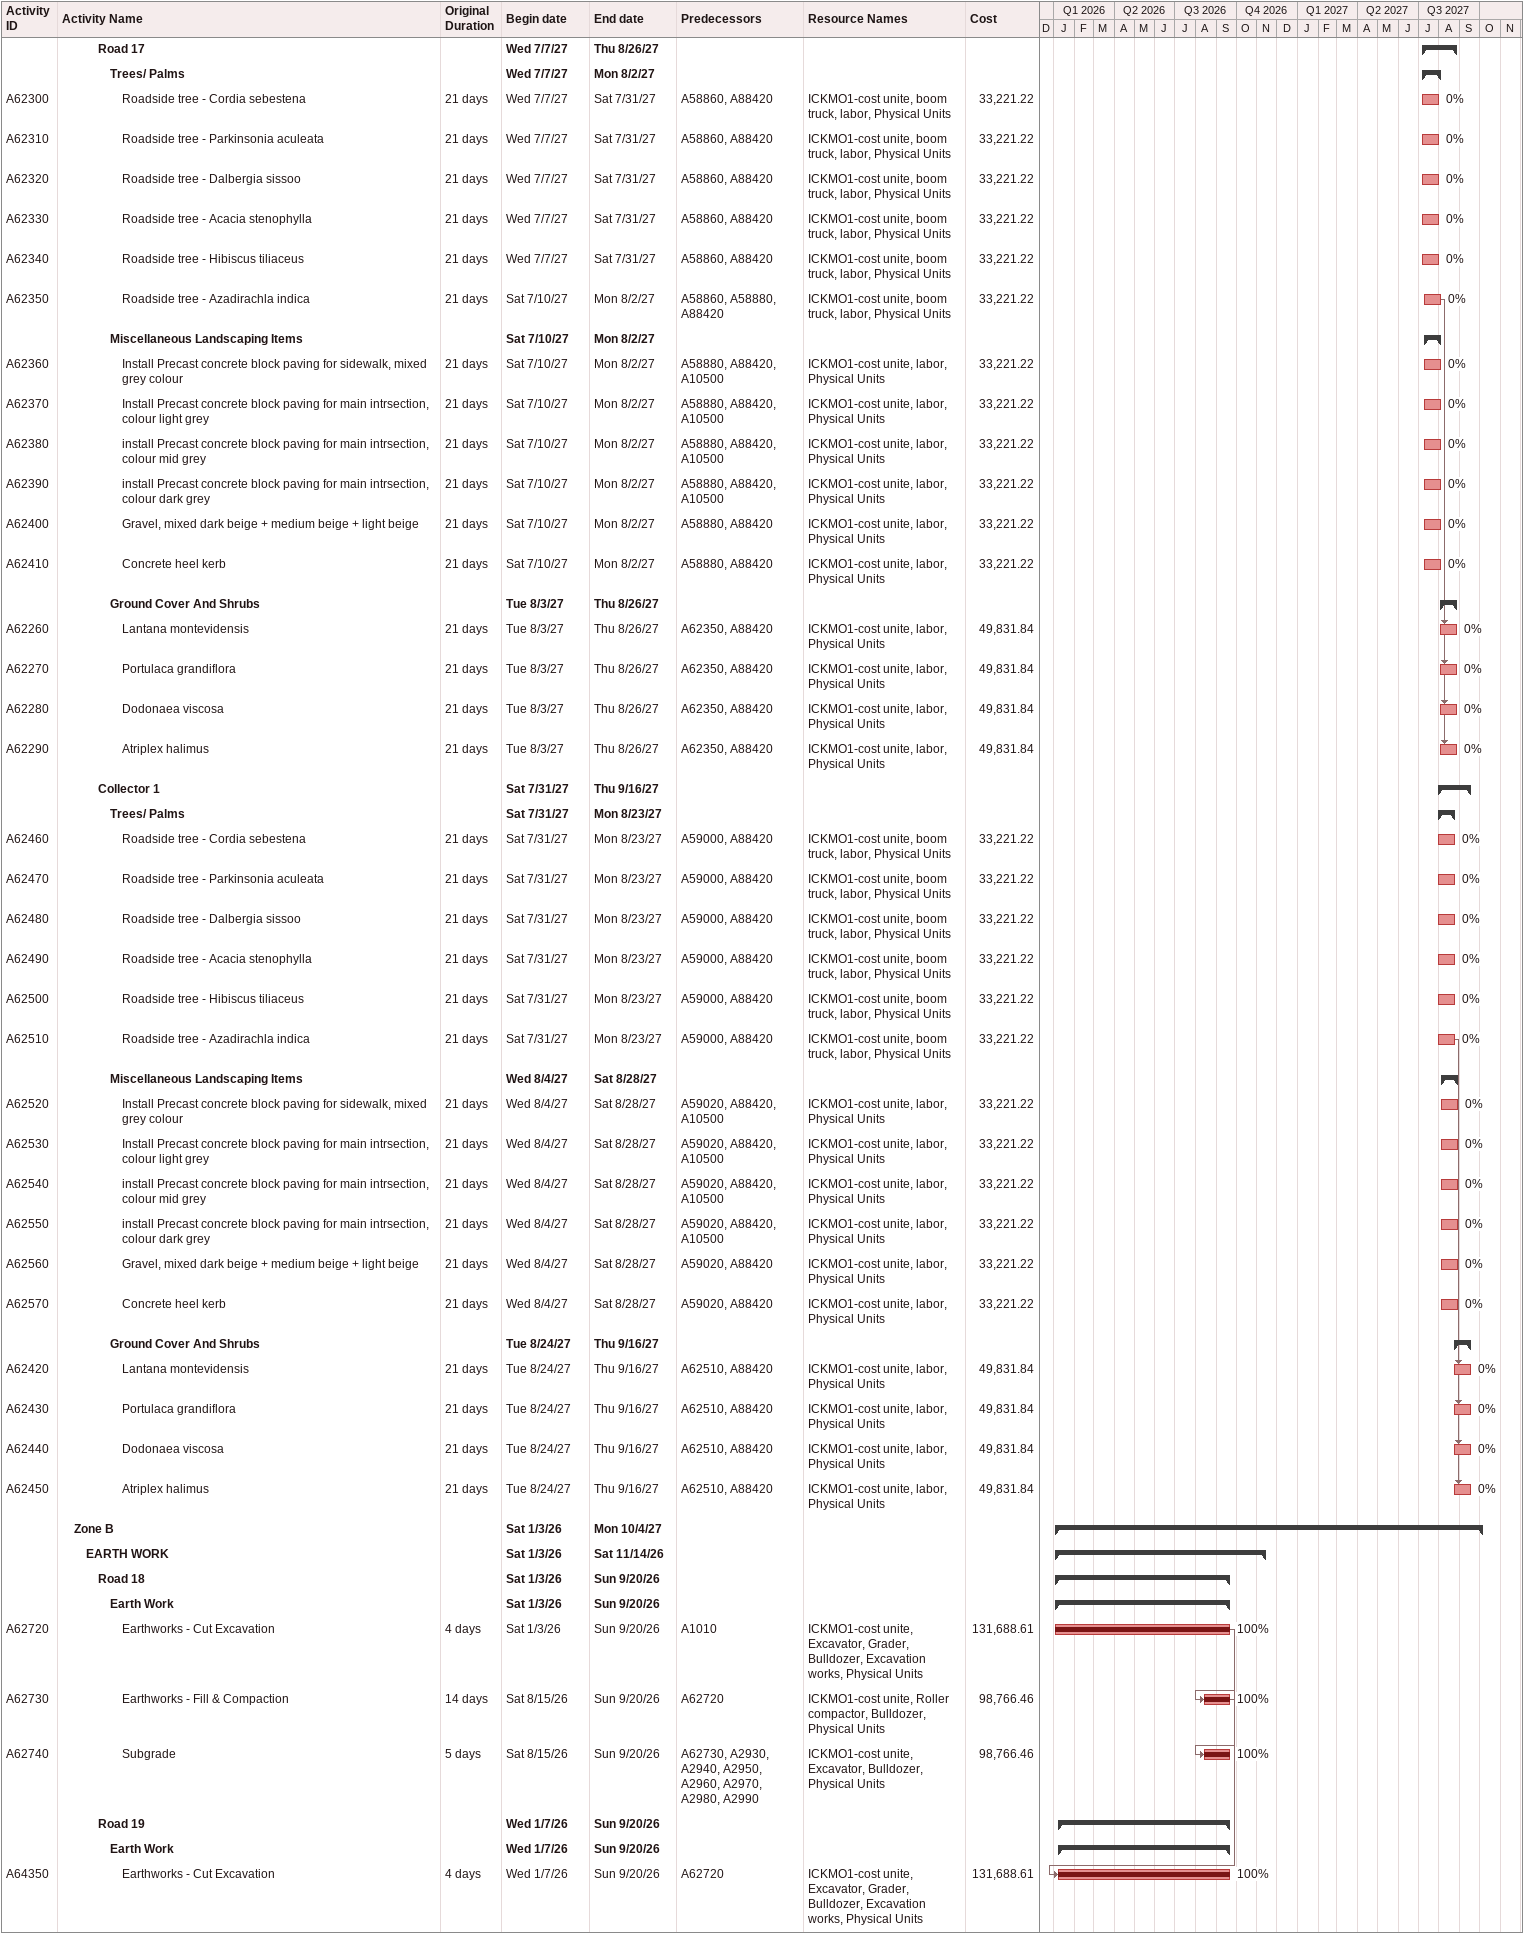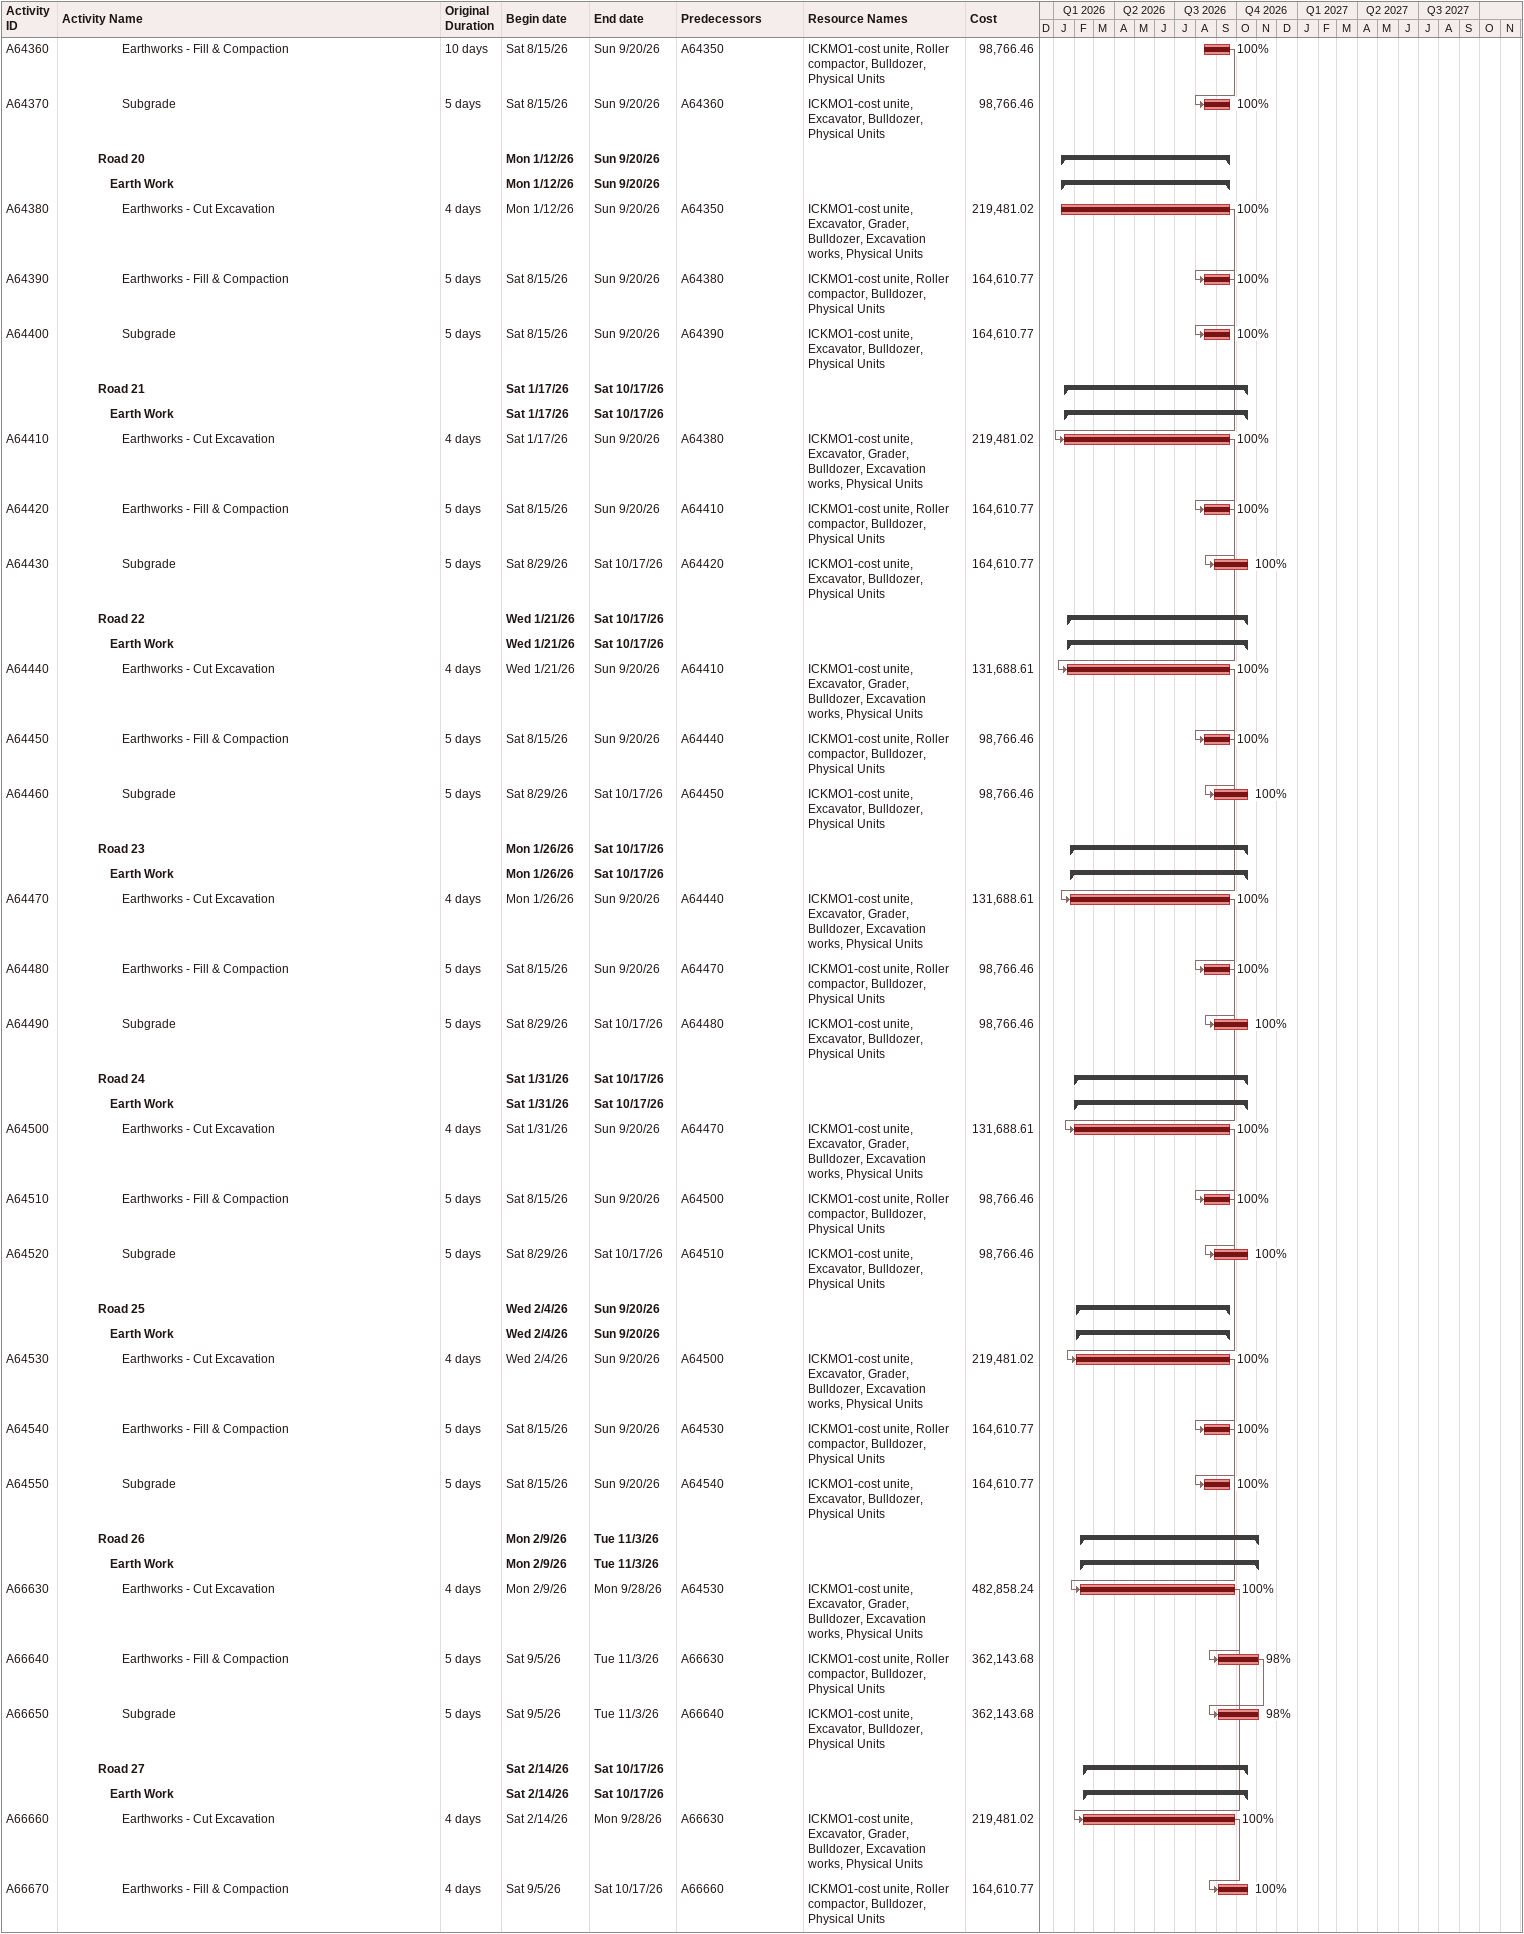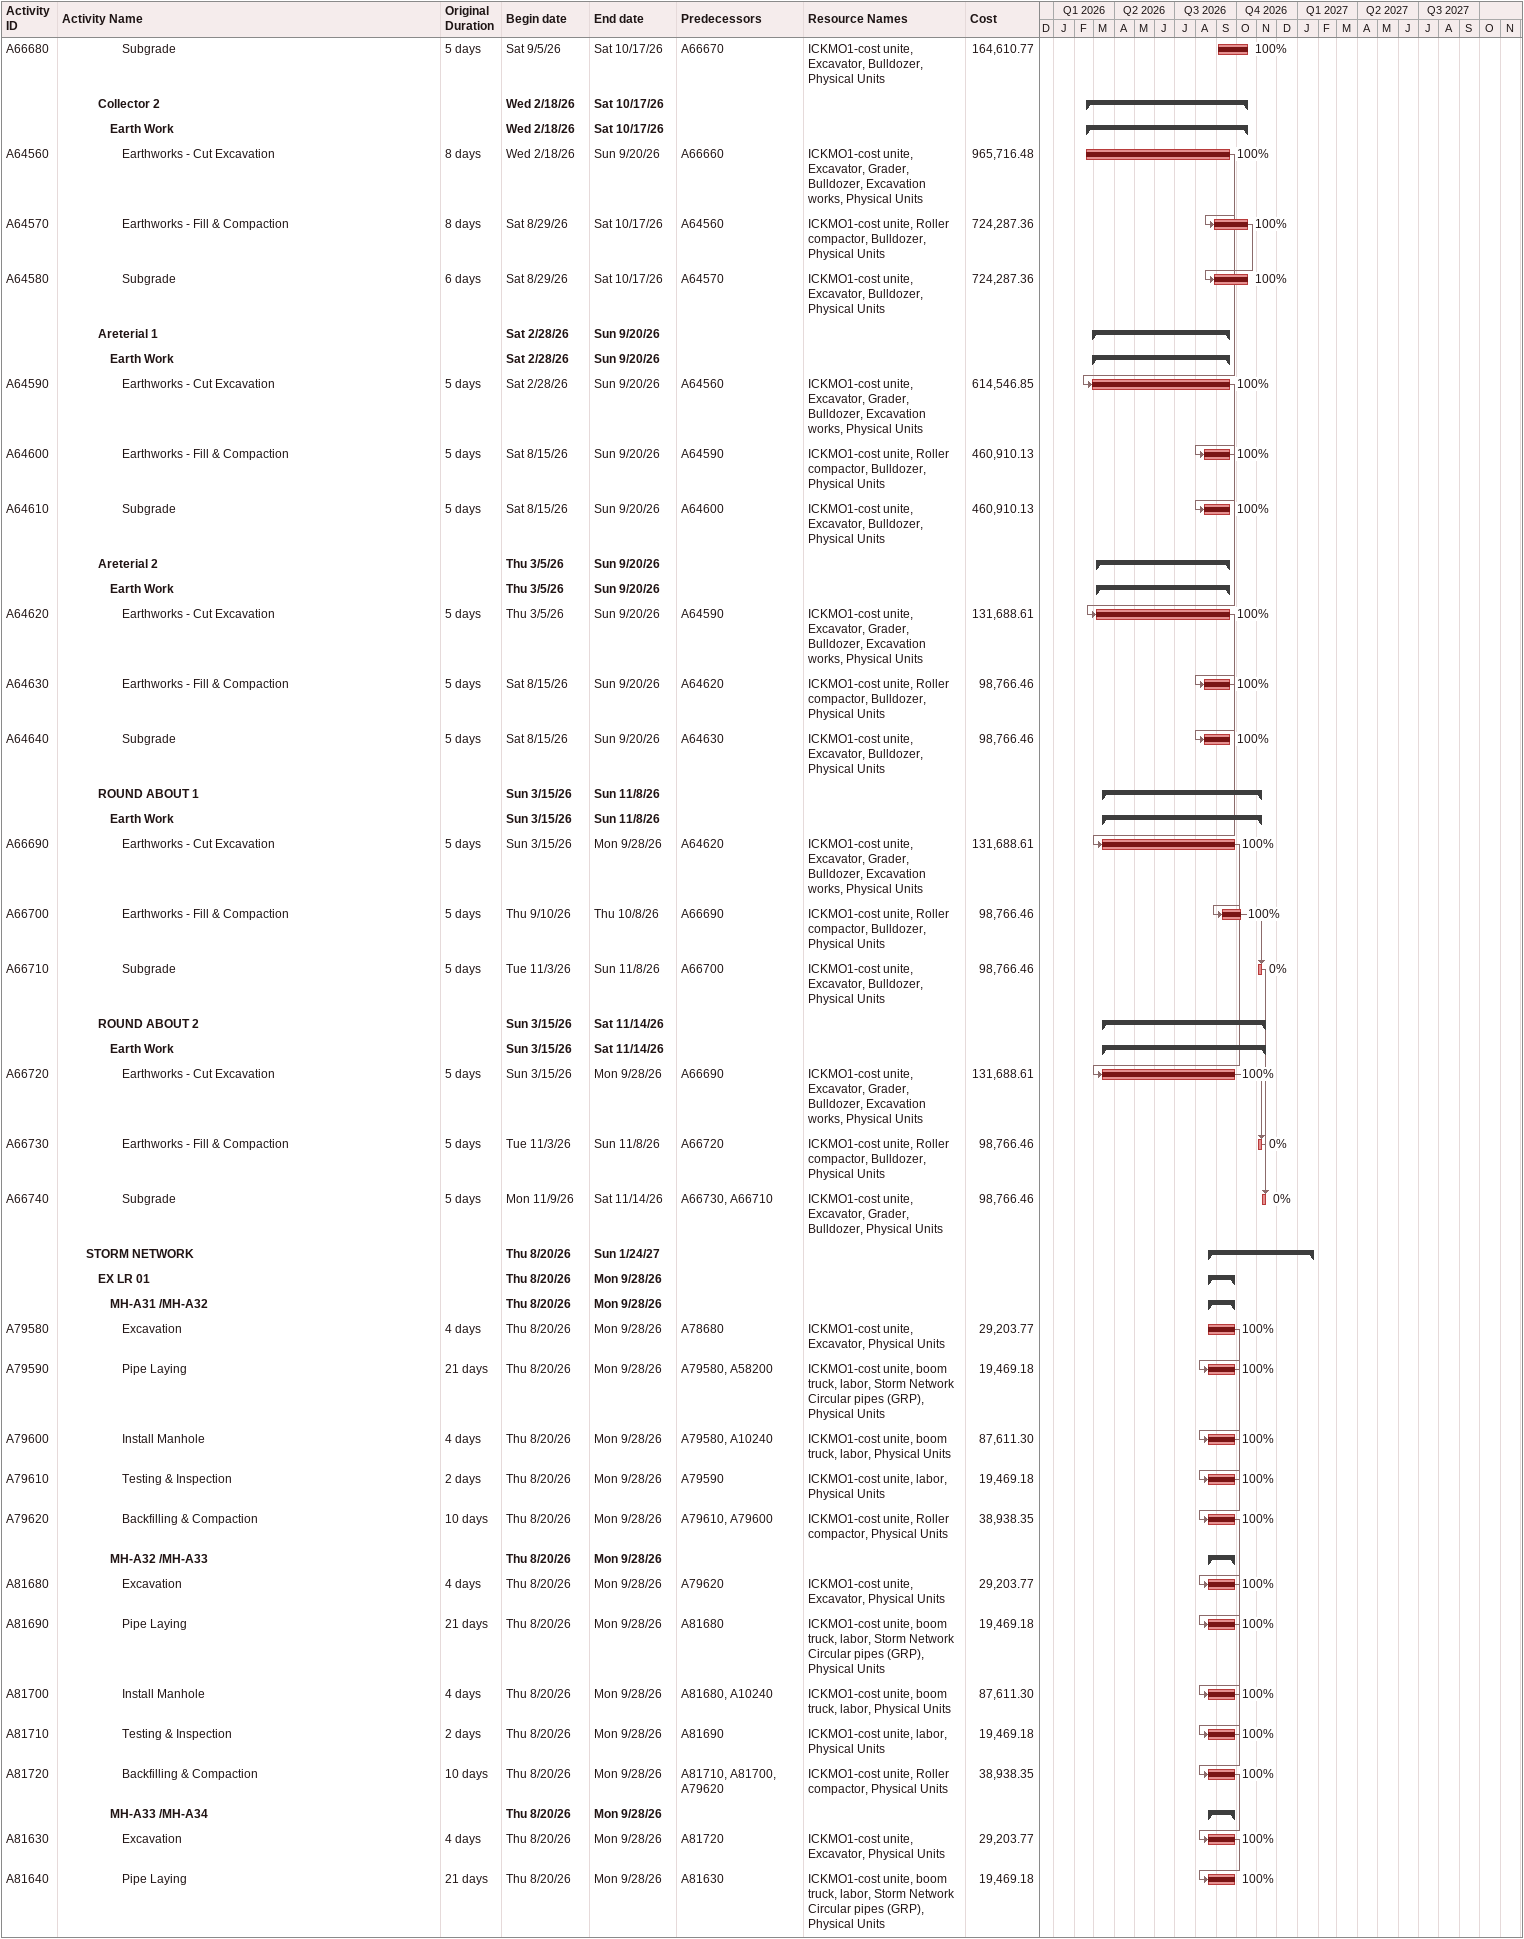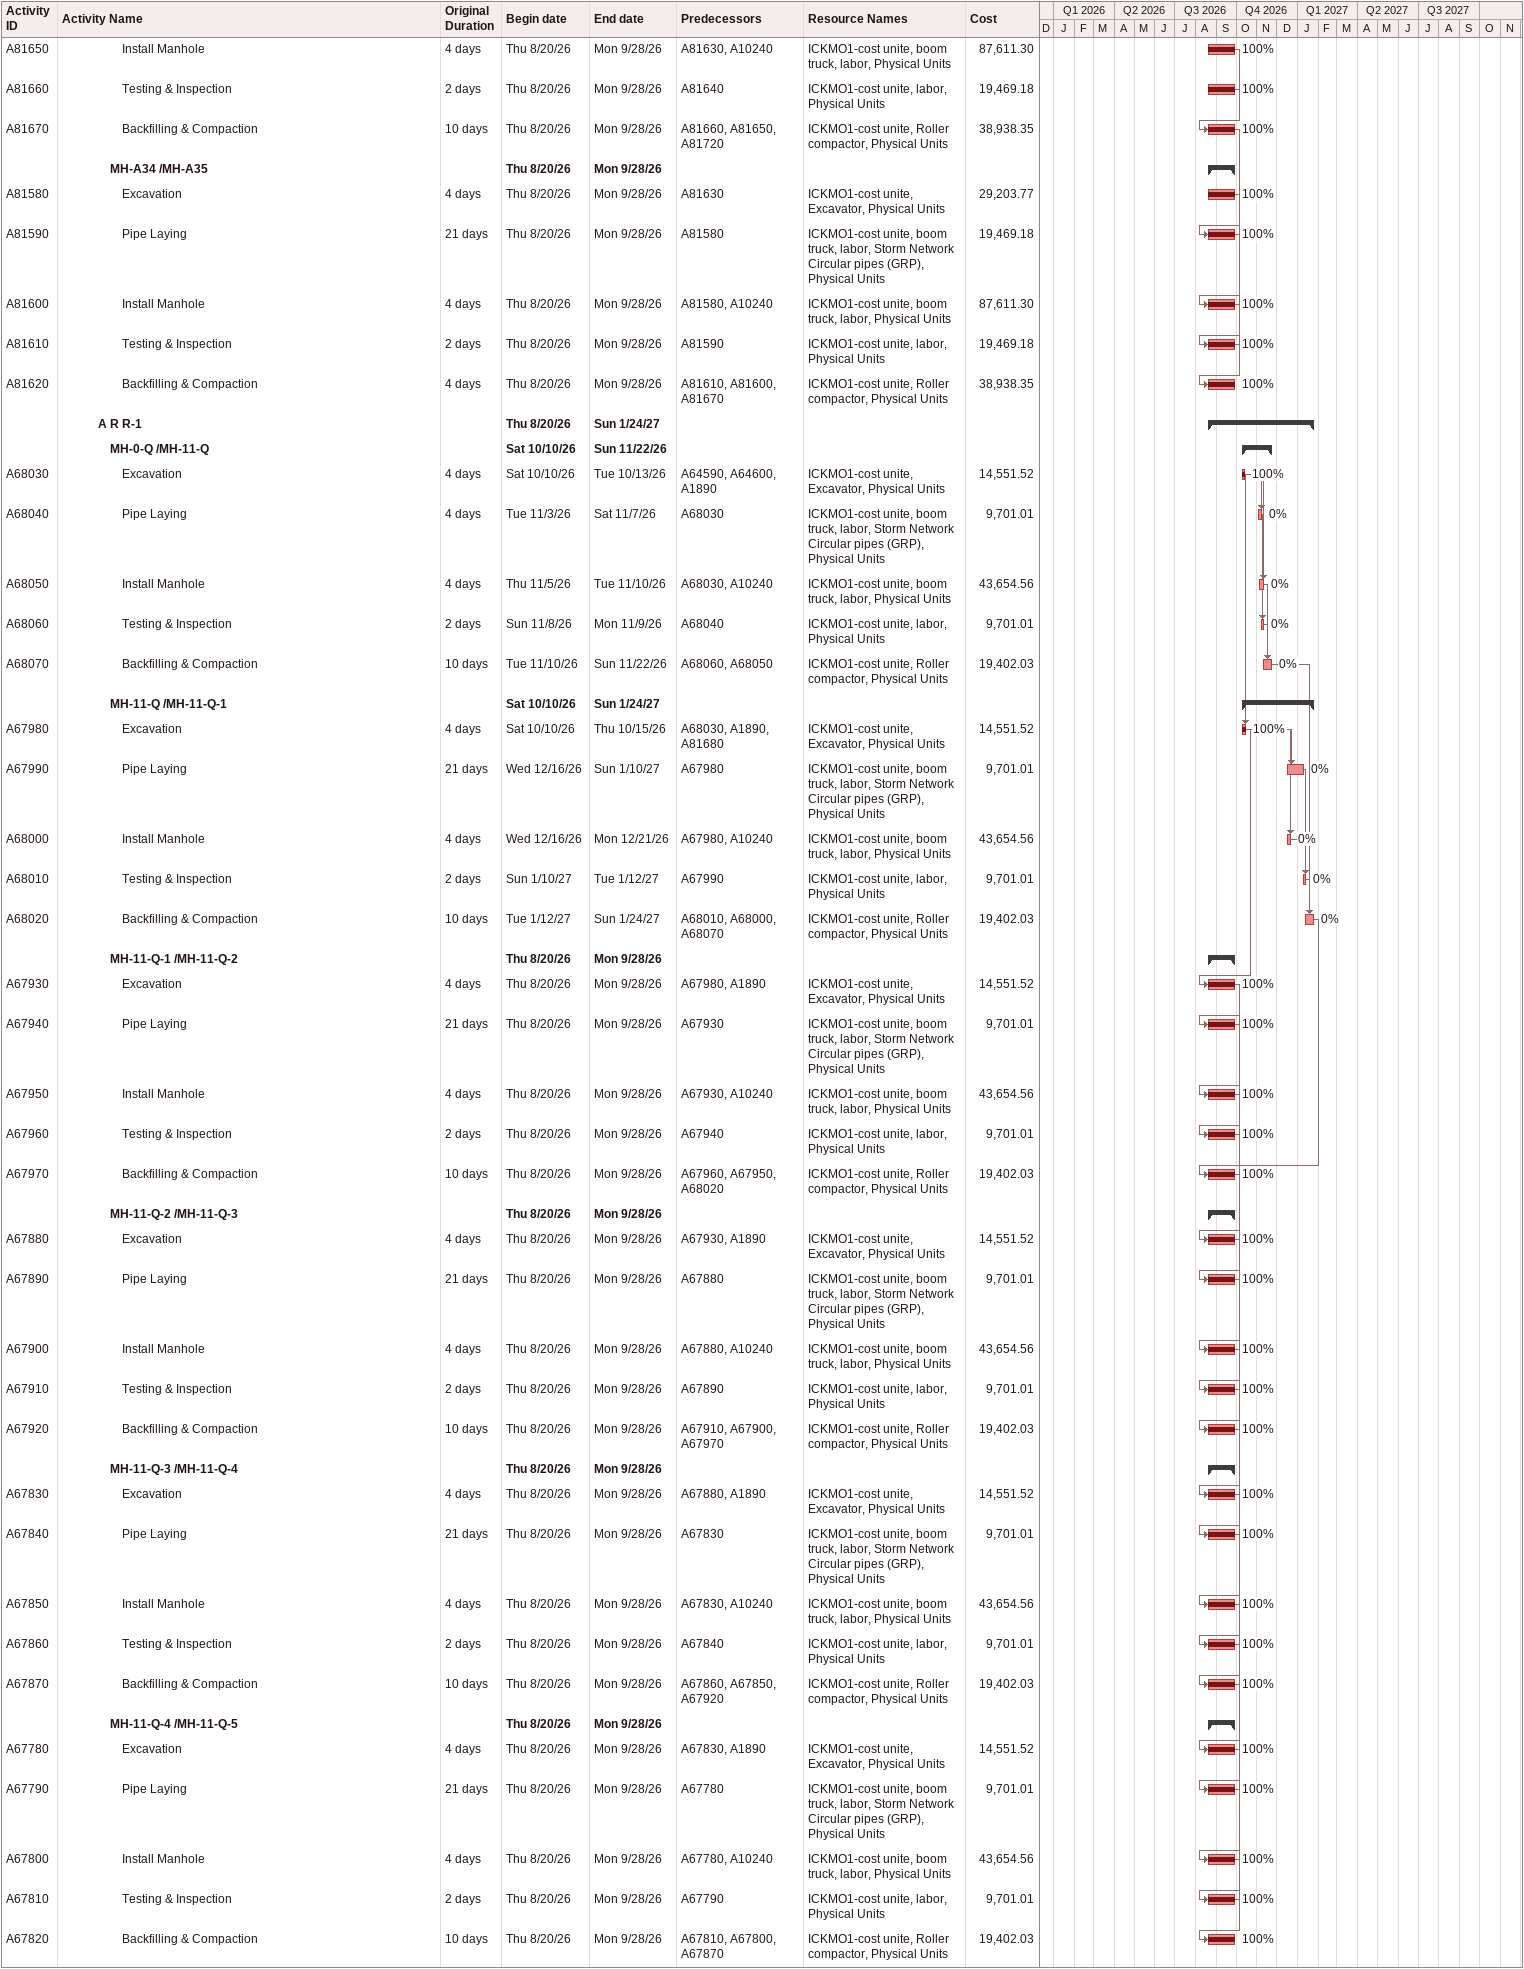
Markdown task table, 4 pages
| ID | Level | Task | Original duration | Start | Finish | Predecessors | Resources | % complete | Cost |
|---|---|---|---|---|---|---|---|---|---|
|  | 4 | **Road 17** |  | 2027-07-07 | 2027-08-26 |  |  |  |  |
|  | 5 | **Trees/ Palms** |  | 2027-07-07 | 2027-08-02 |  |  |  |  |
| A62300 | 6 | Roadside tree - Cordia sebestena | 21d | 2027-07-07 | 2027-07-31 | A58860, A88420 | ICKMO1-cost unite, boom truck, labor, Physical Units | 0 | 33221.22 |
| A62310 | 6 | Roadside tree - Parkinsonia aculeata | 21d | 2027-07-07 | 2027-07-31 | A58860, A88420 | ICKMO1-cost unite, boom truck, labor, Physical Units | 0 | 33221.22 |
| A62320 | 6 | Roadside tree - Dalbergia sissoo | 21d | 2027-07-07 | 2027-07-31 | A58860, A88420 | ICKMO1-cost unite, boom truck, labor, Physical Units | 0 | 33221.22 |
| A62330 | 6 | Roadside tree - Acacia stenophylla | 21d | 2027-07-07 | 2027-07-31 | A58860, A88420 | ICKMO1-cost unite, boom truck, labor, Physical Units | 0 | 33221.22 |
| A62340 | 6 | Roadside tree - Hibiscus tiliaceus | 21d | 2027-07-07 | 2027-07-31 | A58860, A88420 | ICKMO1-cost unite, boom truck, labor, Physical Units | 0 | 33221.22 |
| A62350 | 6 | Roadside tree - Azadirachla indica | 21d | 2027-07-10 | 2027-08-02 | A58860, A58880, A88420 | ICKMO1-cost unite, boom truck, labor, Physical Units | 0 | 33221.22 |
|  | 5 | **Miscellaneous Landscaping Items** |  | 2027-07-10 | 2027-08-02 |  |  |  |  |
| A62360 | 6 | Install Precast concrete block paving for sidewalk, mixed grey colour | 21d | 2027-07-10 | 2027-08-02 | A58880, A88420, A10500 | ICKMO1-cost unite, labor, Physical Units | 0 | 33221.22 |
| A62370 | 6 | Install Precast concrete block paving for main intrsection, colour light grey | 21d | 2027-07-10 | 2027-08-02 | A58880, A88420, A10500 | ICKMO1-cost unite, labor, Physical Units | 0 | 33221.22 |
| A62380 | 6 | install Precast concrete block paving for main intrsection, colour mid grey | 21d | 2027-07-10 | 2027-08-02 | A58880, A88420, A10500 | ICKMO1-cost unite, labor, Physical Units | 0 | 33221.22 |
| A62390 | 6 | install Precast concrete block paving for main intrsection, colour dark grey | 21d | 2027-07-10 | 2027-08-02 | A58880, A88420, A10500 | ICKMO1-cost unite, labor, Physical Units | 0 | 33221.22 |
| A62400 | 6 | Gravel, mixed dark beige + medium beige + light beige | 21d | 2027-07-10 | 2027-08-02 | A58880, A88420 | ICKMO1-cost unite, labor, Physical Units | 0 | 33221.22 |
| A62410 | 6 | Concrete heel kerb | 21d | 2027-07-10 | 2027-08-02 | A58880, A88420 | ICKMO1-cost unite, labor, Physical Units | 0 | 33221.22 |
|  | 5 | **Ground Cover And Shrubs** |  | 2027-08-03 | 2027-08-26 |  |  |  |  |
| A62260 | 6 | Lantana montevidensis | 21d | 2027-08-03 | 2027-08-26 | A62350, A88420 | ICKMO1-cost unite, labor, Physical Units | 0 | 49831.84 |
| A62270 | 6 | Portulaca grandiflora | 21d | 2027-08-03 | 2027-08-26 | A62350, A88420 | ICKMO1-cost unite, labor, Physical Units | 0 | 49831.84 |
| A62280 | 6 | Dodonaea viscosa | 21d | 2027-08-03 | 2027-08-26 | A62350, A88420 | ICKMO1-cost unite, labor, Physical Units | 0 | 49831.84 |
| A62290 | 6 | Atriplex halimus | 21d | 2027-08-03 | 2027-08-26 | A62350, A88420 | ICKMO1-cost unite, labor, Physical Units | 0 | 49831.84 |
|  | 4 | **Collector 1** |  | 2027-07-31 | 2027-09-16 |  |  |  |  |
|  | 5 | **Trees/ Palms** |  | 2027-07-31 | 2027-08-23 |  |  |  |  |
| A62460 | 6 | Roadside tree - Cordia sebestena | 21d | 2027-07-31 | 2027-08-23 | A59000, A88420 | ICKMO1-cost unite, boom truck, labor, Physical Units | 0 | 33221.22 |
| A62470 | 6 | Roadside tree - Parkinsonia aculeata | 21d | 2027-07-31 | 2027-08-23 | A59000, A88420 | ICKMO1-cost unite, boom truck, labor, Physical Units | 0 | 33221.22 |
| A62480 | 6 | Roadside tree - Dalbergia sissoo | 21d | 2027-07-31 | 2027-08-23 | A59000, A88420 | ICKMO1-cost unite, boom truck, labor, Physical Units | 0 | 33221.22 |
| A62490 | 6 | Roadside tree - Acacia stenophylla | 21d | 2027-07-31 | 2027-08-23 | A59000, A88420 | ICKMO1-cost unite, boom truck, labor, Physical Units | 0 | 33221.22 |
| A62500 | 6 | Roadside tree - Hibiscus tiliaceus | 21d | 2027-07-31 | 2027-08-23 | A59000, A88420 | ICKMO1-cost unite, boom truck, labor, Physical Units | 0 | 33221.22 |
| A62510 | 6 | Roadside tree - Azadirachla indica | 21d | 2027-07-31 | 2027-08-23 | A59000, A88420 | ICKMO1-cost unite, boom truck, labor, Physical Units | 0 | 33221.22 |
|  | 5 | **Miscellaneous Landscaping Items** |  | 2027-08-04 | 2027-08-28 |  |  |  |  |
| A62520 | 6 | Install Precast concrete block paving for sidewalk, mixed grey colour | 21d | 2027-08-04 | 2027-08-28 | A59020, A88420, A10500 | ICKMO1-cost unite, labor, Physical Units | 0 | 33221.22 |
| A62530 | 6 | Install Precast concrete block paving for main intrsection, colour light grey | 21d | 2027-08-04 | 2027-08-28 | A59020, A88420, A10500 | ICKMO1-cost unite, labor, Physical Units | 0 | 33221.22 |
| A62540 | 6 | install Precast concrete block paving for main intrsection, colour mid grey | 21d | 2027-08-04 | 2027-08-28 | A59020, A88420, A10500 | ICKMO1-cost unite, labor, Physical Units | 0 | 33221.22 |
| A62550 | 6 | install Precast concrete block paving for main intrsection, colour dark grey | 21d | 2027-08-04 | 2027-08-28 | A59020, A88420, A10500 | ICKMO1-cost unite, labor, Physical Units | 0 | 33221.22 |
| A62560 | 6 | Gravel, mixed dark beige + medium beige + light beige | 21d | 2027-08-04 | 2027-08-28 | A59020, A88420 | ICKMO1-cost unite, labor, Physical Units | 0 | 33221.22 |
| A62570 | 6 | Concrete heel kerb | 21d | 2027-08-04 | 2027-08-28 | A59020, A88420 | ICKMO1-cost unite, labor, Physical Units | 0 | 33221.22 |
|  | 5 | **Ground Cover And Shrubs** |  | 2027-08-24 | 2027-09-16 |  |  |  |  |
| A62420 | 6 | Lantana montevidensis | 21d | 2027-08-24 | 2027-09-16 | A62510, A88420 | ICKMO1-cost unite, labor, Physical Units | 0 | 49831.84 |
| A62430 | 6 | Portulaca grandiflora | 21d | 2027-08-24 | 2027-09-16 | A62510, A88420 | ICKMO1-cost unite, labor, Physical Units | 0 | 49831.84 |
| A62440 | 6 | Dodonaea viscosa | 21d | 2027-08-24 | 2027-09-16 | A62510, A88420 | ICKMO1-cost unite, labor, Physical Units | 0 | 49831.84 |
| A62450 | 6 | Atriplex halimus | 21d | 2027-08-24 | 2027-09-16 | A62510, A88420 | ICKMO1-cost unite, labor, Physical Units | 0 | 49831.84 |
|  | 2 | **Zone B** |  | 2026-01-03 | 2027-10-04 |  |  |  |  |
|  | 3 | **EARTH WORK** |  | 2026-01-03 | 2026-11-14 |  |  |  |  |
|  | 4 | **Road 18** |  | 2026-01-03 | 2026-09-20 |  |  |  |  |
|  | 5 | **Earth Work** |  | 2026-01-03 | 2026-09-20 |  |  |  |  |
| A62720 | 6 | Earthworks - Cut Excavation | 4d | 2026-01-03 | 2026-09-20 | A1010 | ICKMO1-cost unite, Excavator, Grader, Bulldozer, Excavation works, Physical Units | 100 | 131688.61 |
| A62730 | 6 | Earthworks - Fill & Compaction | 14d | 2026-08-15 | 2026-09-20 | A62720 | ICKMO1-cost unite, Roller compactor, Bulldozer, Physical Units | 100 | 98766.46 |
| A62740 | 6 | Subgrade | 5d | 2026-08-15 | 2026-09-20 | A62730, A2930, A2940, A2950, A2960, A2970, A2980, A2990 | ICKMO1-cost unite, Excavator, Bulldozer, Physical Units | 100 | 98766.46 |
|  | 4 | **Road 19** |  | 2026-01-07 | 2026-09-20 |  |  |  |  |
|  | 5 | **Earth Work** |  | 2026-01-07 | 2026-09-20 |  |  |  |  |
| A64350 | 6 | Earthworks - Cut Excavation | 4d | 2026-01-07 | 2026-09-20 | A62720 | ICKMO1-cost unite, Excavator, Grader, Bulldozer, Excavation works, Physical Units | 100 | 131688.61 |
| A64360 | 6 | Earthworks - Fill & Compaction | 10d | 2026-08-15 | 2026-09-20 | A64350 | ICKMO1-cost unite, Roller compactor, Bulldozer, Physical Units | 100 | 98766.46 |
| A64370 | 6 | Subgrade | 5d | 2026-08-15 | 2026-09-20 | A64360 | ICKMO1-cost unite, Excavator, Bulldozer, Physical Units | 100 | 98766.46 |
|  | 4 | **Road 20** |  | 2026-01-12 | 2026-09-20 |  |  |  |  |
|  | 5 | **Earth Work** |  | 2026-01-12 | 2026-09-20 |  |  |  |  |
| A64380 | 6 | Earthworks - Cut Excavation | 4d | 2026-01-12 | 2026-09-20 | A64350 | ICKMO1-cost unite, Excavator, Grader, Bulldozer, Excavation works, Physical Units | 100 | 219481.02 |
| A64390 | 6 | Earthworks - Fill & Compaction | 5d | 2026-08-15 | 2026-09-20 | A64380 | ICKMO1-cost unite, Roller compactor, Bulldozer, Physical Units | 100 | 164610.77 |
| A64400 | 6 | Subgrade | 5d | 2026-08-15 | 2026-09-20 | A64390 | ICKMO1-cost unite, Excavator, Bulldozer, Physical Units | 100 | 164610.77 |
|  | 4 | **Road 21** |  | 2026-01-17 | 2026-10-17 |  |  |  |  |
|  | 5 | **Earth Work** |  | 2026-01-17 | 2026-10-17 |  |  |  |  |
| A64410 | 6 | Earthworks - Cut Excavation | 4d | 2026-01-17 | 2026-09-20 | A64380 | ICKMO1-cost unite, Excavator, Grader, Bulldozer, Excavation works, Physical Units | 100 | 219481.02 |
| A64420 | 6 | Earthworks - Fill & Compaction | 5d | 2026-08-15 | 2026-09-20 | A64410 | ICKMO1-cost unite, Roller compactor, Bulldozer, Physical Units | 100 | 164610.77 |
| A64430 | 6 | Subgrade | 5d | 2026-08-29 | 2026-10-17 | A64420 | ICKMO1-cost unite, Excavator, Bulldozer, Physical Units | 100 | 164610.77 |
|  | 4 | **Road 22** |  | 2026-01-21 | 2026-10-17 |  |  |  |  |
|  | 5 | **Earth Work** |  | 2026-01-21 | 2026-10-17 |  |  |  |  |
| A64440 | 6 | Earthworks - Cut Excavation | 4d | 2026-01-21 | 2026-09-20 | A64410 | ICKMO1-cost unite, Excavator, Grader, Bulldozer, Excavation works, Physical Units | 100 | 131688.61 |
| A64450 | 6 | Earthworks - Fill & Compaction | 5d | 2026-08-15 | 2026-09-20 | A64440 | ICKMO1-cost unite, Roller compactor, Bulldozer, Physical Units | 100 | 98766.46 |
| A64460 | 6 | Subgrade | 5d | 2026-08-29 | 2026-10-17 | A64450 | ICKMO1-cost unite, Excavator, Bulldozer, Physical Units | 100 | 98766.46 |
|  | 4 | **Road 23** |  | 2026-01-26 | 2026-10-17 |  |  |  |  |
|  | 5 | **Earth Work** |  | 2026-01-26 | 2026-10-17 |  |  |  |  |
| A64470 | 6 | Earthworks - Cut Excavation | 4d | 2026-01-26 | 2026-09-20 | A64440 | ICKMO1-cost unite, Excavator, Grader, Bulldozer, Excavation works, Physical Units | 100 | 131688.61 |
| A64480 | 6 | Earthworks - Fill & Compaction | 5d | 2026-08-15 | 2026-09-20 | A64470 | ICKMO1-cost unite, Roller compactor, Bulldozer, Physical Units | 100 | 98766.46 |
| A64490 | 6 | Subgrade | 5d | 2026-08-29 | 2026-10-17 | A64480 | ICKMO1-cost unite, Excavator, Bulldozer, Physical Units | 100 | 98766.46 |
|  | 4 | **Road 24** |  | 2026-01-31 | 2026-10-17 |  |  |  |  |
|  | 5 | **Earth Work** |  | 2026-01-31 | 2026-10-17 |  |  |  |  |
| A64500 | 6 | Earthworks - Cut Excavation | 4d | 2026-01-31 | 2026-09-20 | A64470 | ICKMO1-cost unite, Excavator, Grader, Bulldozer, Excavation works, Physical Units | 100 | 131688.61 |
| A64510 | 6 | Earthworks - Fill & Compaction | 5d | 2026-08-15 | 2026-09-20 | A64500 | ICKMO1-cost unite, Roller compactor, Bulldozer, Physical Units | 100 | 98766.46 |
| A64520 | 6 | Subgrade | 5d | 2026-08-29 | 2026-10-17 | A64510 | ICKMO1-cost unite, Excavator, Bulldozer, Physical Units | 100 | 98766.46 |
|  | 4 | **Road 25** |  | 2026-02-04 | 2026-09-20 |  |  |  |  |
|  | 5 | **Earth Work** |  | 2026-02-04 | 2026-09-20 |  |  |  |  |
| A64530 | 6 | Earthworks - Cut Excavation | 4d | 2026-02-04 | 2026-09-20 | A64500 | ICKMO1-cost unite, Excavator, Grader, Bulldozer, Excavation works, Physical Units | 100 | 219481.02 |
| A64540 | 6 | Earthworks - Fill & Compaction | 5d | 2026-08-15 | 2026-09-20 | A64530 | ICKMO1-cost unite, Roller compactor, Bulldozer, Physical Units | 100 | 164610.77 |
| A64550 | 6 | Subgrade | 5d | 2026-08-15 | 2026-09-20 | A64540 | ICKMO1-cost unite, Excavator, Bulldozer, Physical Units | 100 | 164610.77 |
|  | 4 | **Road 26** |  | 2026-02-09 | 2026-11-03 |  |  |  |  |
|  | 5 | **Earth Work** |  | 2026-02-09 | 2026-11-03 |  |  |  |  |
| A66630 | 6 | Earthworks - Cut Excavation | 4d | 2026-02-09 | 2026-09-28 | A64530 | ICKMO1-cost unite, Excavator, Grader, Bulldozer, Excavation works, Physical Units | 100 | 482858.24 |
| A66640 | 6 | Earthworks - Fill & Compaction | 5d | 2026-09-05 | 2026-11-03 | A66630 | ICKMO1-cost unite, Roller compactor, Bulldozer, Physical Units | 98 | 362143.68 |
| A66650 | 6 | Subgrade | 5d | 2026-09-05 | 2026-11-03 | A66640 | ICKMO1-cost unite, Excavator, Bulldozer, Physical Units | 98 | 362143.68 |
|  | 4 | **Road 27** |  | 2026-02-14 | 2026-10-17 |  |  |  |  |
|  | 5 | **Earth Work** |  | 2026-02-14 | 2026-10-17 |  |  |  |  |
| A66660 | 6 | Earthworks - Cut Excavation | 4d | 2026-02-14 | 2026-09-28 | A66630 | ICKMO1-cost unite, Excavator, Grader, Bulldozer, Excavation works, Physical Units | 100 | 219481.02 |
| A66670 | 6 | Earthworks - Fill & Compaction | 4d | 2026-09-05 | 2026-10-17 | A66660 | ICKMO1-cost unite, Roller compactor, Bulldozer, Physical Units | 100 | 164610.77 |
| A66680 | 6 | Subgrade | 5d | 2026-09-05 | 2026-10-17 | A66670 | ICKMO1-cost unite, Excavator, Bulldozer, Physical Units | 100 | 164610.77 |
|  | 4 | **Collector 2** |  | 2026-02-18 | 2026-10-17 |  |  |  |  |
|  | 5 | **Earth Work** |  | 2026-02-18 | 2026-10-17 |  |  |  |  |
| A64560 | 6 | Earthworks - Cut Excavation | 8d | 2026-02-18 | 2026-09-20 | A66660 | ICKMO1-cost unite, Excavator, Grader, Bulldozer, Excavation works, Physical Units | 100 | 965716.48 |
| A64570 | 6 | Earthworks - Fill & Compaction | 8d | 2026-08-29 | 2026-10-17 | A64560 | ICKMO1-cost unite, Roller compactor, Bulldozer, Physical Units | 100 | 724287.36 |
| A64580 | 6 | Subgrade | 6d | 2026-08-29 | 2026-10-17 | A64570 | ICKMO1-cost unite, Excavator, Bulldozer, Physical Units | 100 | 724287.36 |
|  | 4 | **Areterial 1** |  | 2026-02-28 | 2026-09-20 |  |  |  |  |
|  | 5 | **Earth Work** |  | 2026-02-28 | 2026-09-20 |  |  |  |  |
| A64590 | 6 | Earthworks - Cut Excavation | 5d | 2026-02-28 | 2026-09-20 | A64560 | ICKMO1-cost unite, Excavator, Grader, Bulldozer, Excavation works, Physical Units | 100 | 614546.85 |
| A64600 | 6 | Earthworks - Fill & Compaction | 5d | 2026-08-15 | 2026-09-20 | A64590 | ICKMO1-cost unite, Roller compactor, Bulldozer, Physical Units | 100 | 460910.13 |
| A64610 | 6 | Subgrade | 5d | 2026-08-15 | 2026-09-20 | A64600 | ICKMO1-cost unite, Excavator, Bulldozer, Physical Units | 100 | 460910.13 |
|  | 4 | **Areterial 2** |  | 2026-03-05 | 2026-09-20 |  |  |  |  |
|  | 5 | **Earth Work** |  | 2026-03-05 | 2026-09-20 |  |  |  |  |
| A64620 | 6 | Earthworks - Cut Excavation | 5d | 2026-03-05 | 2026-09-20 | A64590 | ICKMO1-cost unite, Excavator, Grader, Bulldozer, Excavation works, Physical Units | 100 | 131688.61 |
| A64630 | 6 | Earthworks - Fill & Compaction | 5d | 2026-08-15 | 2026-09-20 | A64620 | ICKMO1-cost unite, Roller compactor, Bulldozer, Physical Units | 100 | 98766.46 |
| A64640 | 6 | Subgrade | 5d | 2026-08-15 | 2026-09-20 | A64630 | ICKMO1-cost unite, Excavator, Bulldozer, Physical Units | 100 | 98766.46 |
|  | 4 | **ROUND ABOUT 1** |  | 2026-03-15 | 2026-11-08 |  |  |  |  |
|  | 5 | **Earth Work** |  | 2026-03-15 | 2026-11-08 |  |  |  |  |
| A66690 | 6 | Earthworks - Cut Excavation | 5d | 2026-03-15 | 2026-09-28 | A64620 | ICKMO1-cost unite, Excavator, Grader, Bulldozer, Excavation works, Physical Units | 100 | 131688.61 |
| A66700 | 6 | Earthworks - Fill & Compaction | 5d | 2026-09-10 | 2026-10-08 | A66690 | ICKMO1-cost unite, Roller compactor, Bulldozer, Physical Units | 100 | 98766.46 |
| A66710 | 6 | Subgrade | 5d | 2026-11-03 | 2026-11-08 | A66700 | ICKMO1-cost unite, Excavator, Bulldozer, Physical Units | 0 | 98766.46 |
|  | 4 | **ROUND ABOUT 2** |  | 2026-03-15 | 2026-11-14 |  |  |  |  |
|  | 5 | **Earth Work** |  | 2026-03-15 | 2026-11-14 |  |  |  |  |
| A66720 | 6 | Earthworks - Cut Excavation | 5d | 2026-03-15 | 2026-09-28 | A66690 | ICKMO1-cost unite, Excavator, Grader, Bulldozer, Excavation works, Physical Units | 100 | 131688.61 |
| A66730 | 6 | Earthworks - Fill & Compaction | 5d | 2026-11-03 | 2026-11-08 | A66720 | ICKMO1-cost unite, Roller compactor, Bulldozer, Physical Units | 0 | 98766.46 |
| A66740 | 6 | Subgrade | 5d | 2026-11-09 | 2026-11-14 | A66730, A66710 | ICKMO1-cost unite, Excavator, Grader, Bulldozer, Physical Units | 0 | 98766.46 |
|  | 3 | **STORM NETWORK** |  | 2026-08-20 | 2027-01-24 |  |  |  |  |
|  | 4 | **EX LR 01** |  | 2026-08-20 | 2026-09-28 |  |  |  |  |
|  | 5 | **MH-A31 /MH-A32** |  | 2026-08-20 | 2026-09-28 |  |  |  |  |
| A79580 | 6 | Excavation | 4d | 2026-08-20 | 2026-09-28 | A78680 | ICKMO1-cost unite, Excavator, Physical Units | 100 | 29203.77 |
| A79590 | 6 | Pipe Laying | 21d | 2026-08-20 | 2026-09-28 | A79580, A58200 | ICKMO1-cost unite, boom truck, labor, Storm Network Circular pipes (GRP), Physical Units | 100 | 19469.18 |
| A79600 | 6 | Install Manhole | 4d | 2026-08-20 | 2026-09-28 | A79580, A10240 | ICKMO1-cost unite, boom truck, labor, Physical Units | 100 | 87611.30 |
| A79610 | 6 | Testing & Inspection | 2d | 2026-08-20 | 2026-09-28 | A79590 | ICKMO1-cost unite, labor, Physical Units | 100 | 19469.18 |
| A79620 | 6 | Backfilling & Compaction | 10d | 2026-08-20 | 2026-09-28 | A79610, A79600 | ICKMO1-cost unite, Roller compactor, Physical Units | 100 | 38938.35 |
|  | 5 | **MH-A32 /MH-A33** |  | 2026-08-20 | 2026-09-28 |  |  |  |  |
| A81680 | 6 | Excavation | 4d | 2026-08-20 | 2026-09-28 | A79620 | ICKMO1-cost unite, Excavator, Physical Units | 100 | 29203.77 |
| A81690 | 6 | Pipe Laying | 21d | 2026-08-20 | 2026-09-28 | A81680 | ICKMO1-cost unite, boom truck, labor, Storm Network Circular pipes (GRP), Physical Units | 100 | 19469.18 |
| A81700 | 6 | Install Manhole | 4d | 2026-08-20 | 2026-09-28 | A81680, A10240 | ICKMO1-cost unite, boom truck, labor, Physical Units | 100 | 87611.30 |
| A81710 | 6 | Testing & Inspection | 2d | 2026-08-20 | 2026-09-28 | A81690 | ICKMO1-cost unite, labor, Physical Units | 100 | 19469.18 |
| A81720 | 6 | Backfilling & Compaction | 10d | 2026-08-20 | 2026-09-28 | A81710, A81700, A79620 | ICKMO1-cost unite, Roller compactor, Physical Units | 100 | 38938.35 |
|  | 5 | **MH-A33 /MH-A34** |  | 2026-08-20 | 2026-09-28 |  |  |  |  |
| A81630 | 6 | Excavation | 4d | 2026-08-20 | 2026-09-28 | A81720 | ICKMO1-cost unite, Excavator, Physical Units | 100 | 29203.77 |
| A81640 | 6 | Pipe Laying | 21d | 2026-08-20 | 2026-09-28 | A81630 | ICKMO1-cost unite, boom truck, labor, Storm Network Circular pipes (GRP), Physical Units | 100 | 19469.18 |
| A81650 | 6 | Install Manhole | 4d | 2026-08-20 | 2026-09-28 | A81630, A10240 | ICKMO1-cost unite, boom truck, labor, Physical Units | 100 | 87611.30 |
| A81660 | 6 | Testing & Inspection | 2d | 2026-08-20 | 2026-09-28 | A81640 | ICKMO1-cost unite, labor, Physical Units | 100 | 19469.18 |
| A81670 | 6 | Backfilling & Compaction | 10d | 2026-08-20 | 2026-09-28 | A81660, A81650, A81720 | ICKMO1-cost unite, Roller compactor, Physical Units | 100 | 38938.35 |
|  | 5 | **MH-A34 /MH-A35** |  | 2026-08-20 | 2026-09-28 |  |  |  |  |
| A81580 | 6 | Excavation | 4d | 2026-08-20 | 2026-09-28 | A81630 | ICKMO1-cost unite, Excavator, Physical Units | 100 | 29203.77 |
| A81590 | 6 | Pipe Laying | 21d | 2026-08-20 | 2026-09-28 | A81580 | ICKMO1-cost unite, boom truck, labor, Storm Network Circular pipes (GRP), Physical Units | 100 | 19469.18 |
| A81600 | 6 | Install Manhole | 4d | 2026-08-20 | 2026-09-28 | A81580, A10240 | ICKMO1-cost unite, boom truck, labor, Physical Units | 100 | 87611.30 |
| A81610 | 6 | Testing & Inspection | 2d | 2026-08-20 | 2026-09-28 | A81590 | ICKMO1-cost unite, labor, Physical Units | 100 | 19469.18 |
| A81620 | 6 | Backfilling & Compaction | 4d | 2026-08-20 | 2026-09-28 | A81610, A81600, A81670 | ICKMO1-cost unite, Roller compactor, Physical Units | 100 | 38938.35 |
|  | 4 | **A R R-1** |  | 2026-08-20 | 2027-01-24 |  |  |  |  |
|  | 5 | **MH-0-Q /MH-11-Q** |  | 2026-10-10 | 2026-11-22 |  |  |  |  |
| A68030 | 6 | Excavation | 4d | 2026-10-10 | 2026-10-13 | A64590, A64600, A1890 | ICKMO1-cost unite, Excavator, Physical Units | 100 | 14551.52 |
| A68040 | 6 | Pipe Laying | 4d | 2026-11-03 | 2026-11-07 | A68030 | ICKMO1-cost unite, boom truck, labor, Storm Network Circular pipes (GRP), Physical Units | 0 | 9701.01 |
| A68050 | 6 | Install Manhole | 4d | 2026-11-05 | 2026-11-10 | A68030, A10240 | ICKMO1-cost unite, boom truck, labor, Physical Units | 0 | 43654.56 |
| A68060 | 6 | Testing & Inspection | 2d | 2026-11-08 | 2026-11-09 | A68040 | ICKMO1-cost unite, labor, Physical Units | 0 | 9701.01 |
| A68070 | 6 | Backfilling & Compaction | 10d | 2026-11-10 | 2026-11-22 | A68060, A68050 | ICKMO1-cost unite, Roller compactor, Physical Units | 0 | 19402.03 |
|  | 5 | **MH-11-Q /MH-11-Q-1** |  | 2026-10-10 | 2027-01-24 |  |  |  |  |
| A67980 | 6 | Excavation | 4d | 2026-10-10 | 2026-10-15 | A68030, A1890, A81680 | ICKMO1-cost unite, Excavator, Physical Units | 100 | 14551.52 |
| A67990 | 6 | Pipe Laying | 21d | 2026-12-16 | 2027-01-10 | A67980 | ICKMO1-cost unite, boom truck, labor, Storm Network Circular pipes (GRP), Physical Units | 0 | 9701.01 |
| A68000 | 6 | Install Manhole | 4d | 2026-12-16 | 2026-12-21 | A67980, A10240 | ICKMO1-cost unite, boom truck, labor, Physical Units | 0 | 43654.56 |
| A68010 | 6 | Testing & Inspection | 2d | 2027-01-10 | 2027-01-12 | A67990 | ICKMO1-cost unite, labor, Physical Units | 0 | 9701.01 |
| A68020 | 6 | Backfilling & Compaction | 10d | 2027-01-12 | 2027-01-24 | A68010, A68000, A68070 | ICKMO1-cost unite, Roller compactor, Physical Units | 0 | 19402.03 |
|  | 5 | **MH-11-Q-1 /MH-11-Q-2** |  | 2026-08-20 | 2026-09-28 |  |  |  |  |
| A67930 | 6 | Excavation | 4d | 2026-08-20 | 2026-09-28 | A67980, A1890 | ICKMO1-cost unite, Excavator, Physical Units | 100 | 14551.52 |
| A67940 | 6 | Pipe Laying | 21d | 2026-08-20 | 2026-09-28 | A67930 | ICKMO1-cost unite, boom truck, labor, Storm Network Circular pipes (GRP), Physical Units | 100 | 9701.01 |
| A67950 | 6 | Install Manhole | 4d | 2026-08-20 | 2026-09-28 | A67930, A10240 | ICKMO1-cost unite, boom truck, labor, Physical Units | 100 | 43654.56 |
| A67960 | 6 | Testing & Inspection | 2d | 2026-08-20 | 2026-09-28 | A67940 | ICKMO1-cost unite, labor, Physical Units | 100 | 9701.01 |
| A67970 | 6 | Backfilling & Compaction | 10d | 2026-08-20 | 2026-09-28 | A67960, A67950, A68020 | ICKMO1-cost unite, Roller compactor, Physical Units | 100 | 19402.03 |
|  | 5 | **MH-11-Q-2 /MH-11-Q-3** |  | 2026-08-20 | 2026-09-28 |  |  |  |  |
| A67880 | 6 | Excavation | 4d | 2026-08-20 | 2026-09-28 | A67930, A1890 | ICKMO1-cost unite, Excavator, Physical Units | 100 | 14551.52 |
| A67890 | 6 | Pipe Laying | 21d | 2026-08-20 | 2026-09-28 | A67880 | ICKMO1-cost unite, boom truck, labor, Storm Network Circular pipes (GRP), Physical Units | 100 | 9701.01 |
| A67900 | 6 | Install Manhole | 4d | 2026-08-20 | 2026-09-28 | A67880, A10240 | ICKMO1-cost unite, boom truck, labor, Physical Units | 100 | 43654.56 |
| A67910 | 6 | Testing & Inspection | 2d | 2026-08-20 | 2026-09-28 | A67890 | ICKMO1-cost unite, labor, Physical Units | 100 | 9701.01 |
| A67920 | 6 | Backfilling & Compaction | 10d | 2026-08-20 | 2026-09-28 | A67910, A67900, A67970 | ICKMO1-cost unite, Roller compactor, Physical Units | 100 | 19402.03 |
|  | 5 | **MH-11-Q-3 /MH-11-Q-4** |  | 2026-08-20 | 2026-09-28 |  |  |  |  |
| A67830 | 6 | Excavation | 4d | 2026-08-20 | 2026-09-28 | A67880, A1890 | ICKMO1-cost unite, Excavator, Physical Units | 100 | 14551.52 |
| A67840 | 6 | Pipe Laying | 21d | 2026-08-20 | 2026-09-28 | A67830 | ICKMO1-cost unite, boom truck, labor, Storm Network Circular pipes (GRP), Physical Units | 100 | 9701.01 |
| A67850 | 6 | Install Manhole | 4d | 2026-08-20 | 2026-09-28 | A67830, A10240 | ICKMO1-cost unite, boom truck, labor, Physical Units | 100 | 43654.56 |
| A67860 | 6 | Testing & Inspection | 2d | 2026-08-20 | 2026-09-28 | A67840 | ICKMO1-cost unite, labor, Physical Units | 100 | 9701.01 |
| A67870 | 6 | Backfilling & Compaction | 10d | 2026-08-20 | 2026-09-28 | A67860, A67850, A67920 | ICKMO1-cost unite, Roller compactor, Physical Units | 100 | 19402.03 |
|  | 5 | **MH-11-Q-4 /MH-11-Q-5** |  | 2026-08-20 | 2026-09-28 |  |  |  |  |
| A67780 | 6 | Excavation | 4d | 2026-08-20 | 2026-09-28 | A67830, A1890 | ICKMO1-cost unite, Excavator, Physical Units | 100 | 14551.52 |
| A67790 | 6 | Pipe Laying | 21d | 2026-08-20 | 2026-09-28 | A67780 | ICKMO1-cost unite, boom truck, labor, Storm Network Circular pipes (GRP), Physical Units | 100 | 9701.01 |
| A67800 | 6 | Install Manhole | 4d | 2026-08-20 | 2026-09-28 | A67780, A10240 | ICKMO1-cost unite, boom truck, labor, Physical Units | 100 | 43654.56 |
| A67810 | 6 | Testing & Inspection | 2d | 2026-08-20 | 2026-09-28 | A67790 | ICKMO1-cost unite, labor, Physical Units | 100 | 9701.01 |
| A67820 | 6 | Backfilling & Compaction | 10d | 2026-08-20 | 2026-09-28 | A67810, A67800, A67870 | ICKMO1-cost unite, Roller compactor, Physical Units | 100 | 19402.03 |
